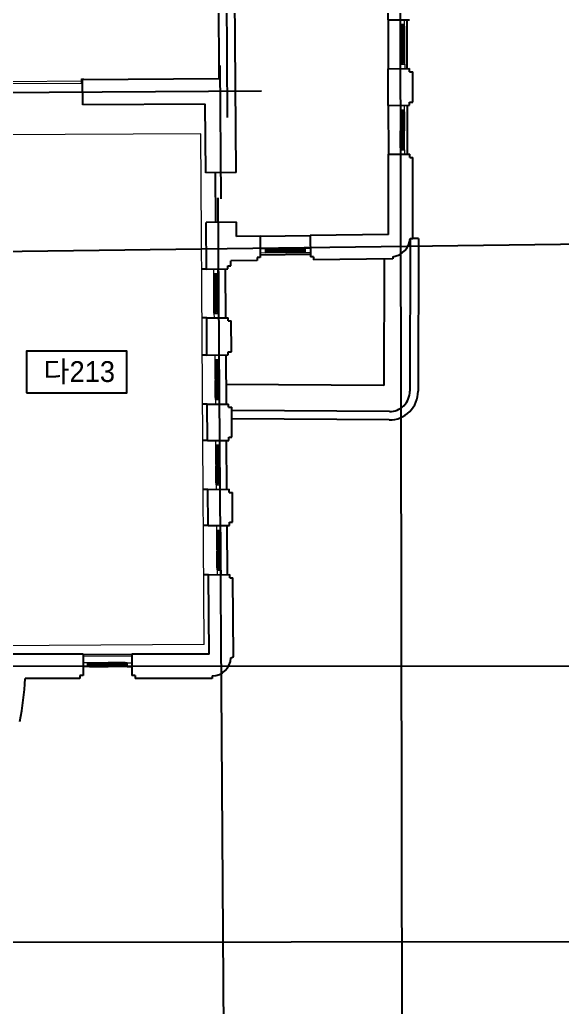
# Model space of a CAD drawing. Header units: millimetres. Extents: x 580267 to 706267, y -57600 to 28800.
# Drawn here: x 676379 to 686801, y -27585 to -8622 of the extents above; entities that cross this region are included whole.
import ezdxf
from ezdxf.enums import TextEntityAlignment as Align

# ---------------------------------------------------------------- set-up
doc = ezdxf.new("R2010")
doc.units = ezdxf.units.MM
doc.header["$LTSCALE"] = 5
for name, color, linetype, lineweight in [('ELE-1 (벽체 마감)', 3, 'Continuous', 9), ('ELE-2 (마감 창호)', 4, 'Continuous', 9), ('ELE-3  (마감)', 5, 'Continuous', 0)]:
    doc.layers.add(name, color=color, linetype=linetype, lineweight=lineweight)
for name, color, linetype in [('I-FIN', 6, 'Continuous'), ('text', 7, 'Continuous'), ('단면선', 2, 'Continuous'), ('입면', 7, 'Continuous'), ('중심선', 1, 'Continuous')]:
    doc.layers.add(name, color=color, linetype=linetype)
doc.styles.get("Standard").update_dxf_attribs({"font": 'Gulim.ttf'})

msp = doc.modelspace()

# ---------------------------------------------------------------- linework, layer by layer
at = {"layer": 'ELE-1 (벽체 마감)'}
for p, q in [((676237.2, -9806.2), (677566, -9797.9)), ((676237.4, -9846.2), (677566.2, -9837.9)), ((680129.6, -11560.9), (680135.6, -12510.2)), ((680139.6, -11560.8), (680145.6, -12510.2)), ((677595.1, -20803.9), (678533.7, -20803.6)), ((677595.1, -20833.9), (678533.7, -20833.6))]:
    msp.add_line(p, q, dxfattribs=at)
at = {"layer": 'ELE-2 (마감 창호)'}
for p, q in [((683693.7, -8712.7), (683693.5, -8622.2)), ((683695, -9470.6), (683693.7, -8712.7)), ((683693.7, -8712.7), (683696.7, -8712.7)), ((683696.7, -8707.7), (683708.7, -8707.7)), ((683696.7, -8712.7), (683696.7, -8707.7)), ((683708.7, -8727.7), (683708.7, -8707.7)), ((683713.7, -8707.7), (683753.7, -8707.6)), ((683713.7, -8727.7), (683713.7, -8707.7)), ((683742.7, -8708.6), (683752.7, -8708.6)), ((683742.8, -8747.6), (683742.7, -8708.6)), ((683752.7, -8728.6), (683752.7, -8708.6)), ((683753.7, -8727.6), (683753.7, -8707.6)), ((683758.7, -8707.6), (683773.7, -8707.6)), ((683758.7, -8727.6), (683758.7, -8707.6)), ((683759.7, -8708.6), (683769.7, -8708.6)), ((683759.7, -8728.6), (683759.7, -8708.6)), ((683769.8, -8747.6), (683769.7, -8708.6)), ((683773.7, -8707.6), (683773.5, -8622)), ((683775, -9475.4), (683773.7, -8707.6)), ((683708.7, -8727.7), (683713.7, -8727.7)), ((683742.8, -8747.6), (683751.3, -8747.6)), ((683751.3, -8747.6), (683752.2, -8737.6)), ((683751.8, -8749.6), (683751.3, -8747.6)), ((683753.3, -8750.6), (683751.8, -8749.6)), ((683752.2, -8737.6), (683760.2, -8737.6)), ((683752.7, -8728.6), (683759.7, -8728.6)), ((683753.2, -8742.6), (683759.2, -8742.6)), ((683753.8, -9076), (683753.2, -8742.6)), ((683753.7, -8727.6), (683758.7, -8727.6)), ((683759.8, -9076), (683759.2, -8742.6)), ((683759.3, -8750.6), (683760.8, -8749.6)), ((683760.2, -8737.6), (683761.3, -8747.6)), ((683760.8, -8749.6), (683761.3, -8747.6)), ((683761.3, -8747.6), (683769.8, -8747.6)), ((683698.3, -9072.1), (683725.3, -9072)), ((683698.3, -9072.1), (683698.4, -9111.1)), ((683706.9, -9111.1), (683707.9, -9101.1)), ((683707.9, -9101.1), (683715.9, -9101)), ((683715.9, -9101), (683716.9, -9111)), ((683725.4, -9111), (683725.3, -9072)), ((683725.4, -9111), (683725.3, -9072)), ((683743.3, -9071), (683751.8, -9071)), ((683743.3, -9071), (683743.4, -9110)), ((683752.3, -9069), (683751.8, -9071)), ((683752.8, -9081), (683751.8, -9071)), ((683753.8, -9068), (683752.3, -9069)), ((683752.8, -9081), (683760.8, -9081)), ((683753.8, -9076), (683759.8, -9076)), ((683759.8, -9068), (683761.3, -9069)), ((683760.8, -9081), (683761.8, -9071)), ((683761.3, -9069), (683761.8, -9071)), ((683761.8, -9071), (683770.3, -9071)), ((683770.3, -9071), (683770.4, -9110)), ((683698.4, -9111.1), (683706.9, -9111.1)), ((683707.4, -9113.1), (683706.9, -9111.1)), ((683708.9, -9114.1), (683707.4, -9113.1)), ((683708.9, -9106.1), (683714.9, -9106)), ((683709.5, -9439.5), (683708.9, -9106.1)), ((683715.5, -9439.5), (683714.9, -9106)), ((683714.9, -9114), (683716.4, -9113)), ((683716.4, -9113), (683716.9, -9111)), ((683716.9, -9111), (683725.4, -9111)), ((683743.4, -9110), (683770.4, -9110)), ((683695, -9470.6), (683698, -9470.6)), ((683695, -9470.6), (683695.2, -9561.1)), ((683698, -9470.6), (683698, -9475.6)), ((683698, -9475.6), (683710, -9475.5)), ((683698.9, -9435.6), (683707.4, -9435.5)), ((683699, -9474.6), (683698.9, -9435.6)), ((683699, -9474.6), (683709, -9474.5)), ((683707.9, -9433.5), (683707.4, -9435.5)), ((683707.4, -9435.5), (683708.5, -9445.5)), ((683709.4, -9432.5), (683707.9, -9433.5)), ((683708.5, -9445.5), (683716.5, -9445.5)), ((683709, -9454.5), (683716, -9454.5)), ((683709, -9454.5), (683709, -9474.5)), ((683709.5, -9440.5), (683715.5, -9440.5)), ((683710, -9455.5), (683715, -9455.5)), ((683710, -9455.5), (683710, -9475.5)), ((683715, -9455.5), (683715, -9475.5)), ((683715, -9475.5), (683755, -9475.5)), ((683715.4, -9432.5), (683716.9, -9433.5)), ((683716, -9454.5), (683716, -9474.5)), ((683716, -9474.5), (683726, -9474.5)), ((683716.5, -9445.5), (683717.4, -9435.5)), ((683716.9, -9433.5), (683717.4, -9435.5)), ((683717.4, -9435.5), (683725.9, -9435.5)), ((683725.9, -9435.5), (683726, -9474.5)), ((683755, -9455.5), (683760, -9455.5)), ((683755, -9455.5), (683755, -9475.5)), ((683760, -9455.5), (683760, -9475.5)), ((683760, -9475.5), (683775, -9475.4)), ((683775, -9475.4), (683775.2, -9561)), ((677565.7, -9757.9), (677610.7, -9757.6)), ((677566.8, -9842.9), (677565.7, -9757.9)), ((677586.3, -9842.7), (677566.8, -9842.9)), ((677610.9, -9772.6), (677585.9, -9772.7)), ((677585.9, -9772.7), (677586.3, -9842.7)), ((677610.7, -9757.6), (677610.9, -9772.6)), ((683691.5, -10356.2), (683691.4, -10265.6)), ((683692.9, -11114), (683691.5, -10356.2)), ((683691.5, -10356.2), (683694.5, -10356.2)), ((683694.5, -10351.2), (683706.5, -10351.2)), ((683694.5, -10356.2), (683694.5, -10351.2)), ((683706.6, -10371.2), (683706.5, -10351.2)), ((683706.6, -10371.2), (683711.6, -10371.1)), ((683711.5, -10351.1), (683751.5, -10351.1)), ((683711.6, -10371.1), (683711.5, -10351.1)), ((683740.5, -10352.1), (683750.5, -10352.1)), ((683740.6, -10391.1), (683740.5, -10352.1)), ((683740.6, -10391.1), (683749.1, -10391.1)), ((683749.1, -10391.1), (683750.1, -10381.1)), ((683749.6, -10393.1), (683749.1, -10391.1)), ((683751.1, -10394.1), (683749.6, -10393.1)), ((683750.1, -10381.1), (683758.1, -10381.1)), ((683750.6, -10372.1), (683750.5, -10352.1)), ((683750.6, -10372.1), (683757.6, -10372.1)), ((683751.1, -10386.1), (683757.1, -10386.1)), ((683751.7, -10719.4), (683751.1, -10386.1)), ((683751.6, -10371.1), (683751.5, -10351.1)), ((683751.6, -10371.1), (683756.6, -10371.1)), ((683756.5, -10351.1), (683771.5, -10351)), ((683756.6, -10371.1), (683756.5, -10351.1)), ((683757.7, -10719.4), (683757.1, -10386.1)), ((683757.1, -10394.1), (683758.6, -10393.1)), ((683757.5, -10352.1), (683767.5, -10352)), ((683757.6, -10372.1), (683757.5, -10352.1)), ((683758.1, -10381.1), (683759.1, -10391.1)), ((683758.6, -10393.1), (683759.1, -10391.1)), ((683759.1, -10391.1), (683767.6, -10391)), ((683767.6, -10391), (683767.5, -10352)), ((683771.5, -10351), (683771.4, -10265.5)), ((683772.9, -11118.9), (683771.5, -10351)), ((683696.2, -10715.5), (683723.2, -10715.5)), ((683696.2, -10715.5), (683696.2, -10754.5)), ((683696.2, -10754.5), (683704.7, -10754.5)), ((683704.7, -10754.5), (683705.7, -10744.5)), ((683705.2, -10756.5), (683704.7, -10754.5)), ((683706.7, -10757.5), (683705.2, -10756.5)), ((683705.7, -10744.5), (683713.7, -10744.5)), ((683706.7, -10749.5), (683712.7, -10749.5)), ((683707.3, -11083), (683706.7, -10749.5)), ((683713.3, -11083), (683712.7, -10749.5)), ((683712.7, -10757.5), (683714.2, -10756.5)), ((683713.7, -10744.5), (683714.7, -10754.5)), ((683714.2, -10756.5), (683714.7, -10754.5)), ((683714.7, -10754.5), (683723.2, -10754.5)), ((683723.2, -10754.5), (683723.2, -10715.5)), ((683723.2, -10754.5), (683723.2, -10715.5)), ((683741.2, -10714.5), (683749.7, -10714.4)), ((683741.2, -10714.5), (683741.2, -10753.5)), ((683741.2, -10753.5), (683768.2, -10753.4)), ((683750.2, -10712.4), (683749.7, -10714.4)), ((683750.7, -10724.4), (683749.7, -10714.4)), ((683751.7, -10711.4), (683750.2, -10712.4)), ((683750.7, -10724.4), (683758.7, -10724.4)), ((683751.7, -10719.4), (683757.7, -10719.4)), ((683757.7, -10711.4), (683759.2, -10712.4)), ((683758.7, -10724.4), (683759.7, -10714.4)), ((683759.2, -10712.4), (683759.7, -10714.4)), ((683759.7, -10714.4), (683768.2, -10714.4)), ((683768.2, -10714.4), (683768.2, -10753.4)), ((683692.9, -11114), (683695.9, -11114)), ((683692.9, -11114), (683693, -11204.6)), ((683695.9, -11114), (683695.9, -11119)), ((683695.9, -11119), (683707.9, -11119)), ((683696.8, -11079), (683705.3, -11079)), ((683696.9, -11118), (683696.8, -11079)), ((683696.9, -11118), (683706.9, -11118)), ((683705.8, -11077), (683705.3, -11079)), ((683705.3, -11079), (683706.3, -11089)), ((683707.3, -11076), (683705.8, -11077)), ((683706.3, -11089), (683714.3, -11089)), ((683706.8, -11098), (683713.8, -11098)), ((683706.8, -11098), (683706.9, -11118)), ((683707.3, -11084), (683713.3, -11084)), ((683707.8, -11099), (683712.8, -11099)), ((683707.8, -11099), (683707.9, -11119)), ((683712.8, -11099), (683712.9, -11119)), ((683712.9, -11119), (683752.9, -11118.9)), ((683713.3, -11076), (683714.8, -11077)), ((683713.8, -11098), (683713.9, -11118)), ((683713.9, -11118), (683723.9, -11118)), ((683714.3, -11089), (683715.3, -11079)), ((683714.8, -11077), (683715.3, -11079)), ((683715.3, -11079), (683723.8, -11079)), ((683723.8, -11079), (683723.9, -11118)), ((683752.8, -11098.9), (683757.8, -11098.9)), ((683752.8, -11098.9), (683752.9, -11118.9)), ((683757.8, -11098.9), (683757.9, -11118.9)), ((683757.9, -11118.9), (683772.9, -11118.9)), ((683772.9, -11118.9), (683773, -11204.4)), ((681101, -13020.4), (680999, -13021.7)), ((681096, -13023.4), (681096.2, -13035.4)), ((681101, -13023.4), (681096, -13023.4)), ((681116.2, -13035.2), (681096.2, -13035.4)), ((681116.3, -13040.2), (681096.3, -13040.4)), ((681096.3, -13040.4), (681096.8, -13080.4)), ((681116.8, -13080.2), (681096.8, -13080.4)), ((681097.1, -13024.4), (681136.1, -13023.9)), ((681097.1, -13024.4), (681097.2, -13034.4)), ((681117.2, -13034.2), (681097.2, -13034.4)), ((681117.3, -13041.1), (681097.3, -13041.4)), ((681097.3, -13041.4), (681097.4, -13051.4)), ((681136.4, -13050.9), (681097.4, -13051.4)), ((681101, -13020.4), (681858.8, -13010.4)), ((681101, -13020.4), (681101, -13023.4)), ((681116.2, -13035.2), (681116.3, -13040.2)), ((681116.8, -13080.2), (681116.9, -13085.2)), ((681117.2, -13034.2), (681117.3, -13041.1)), ((681136.2, -13032.4), (681126.2, -13033.5)), ((681126.2, -13033.5), (681126.3, -13041.5)), ((681126.3, -13041.5), (681136.3, -13042.4)), ((681131.2, -13034.5), (681131.3, -13040.5)), ((681132.2, -13034.5), (681465.6, -13030.1)), ((681132.3, -13040.5), (681465.7, -13036.1)), ((681136.1, -13023.9), (681136.2, -13032.4)), ((681138.2, -13032.9), (681136.2, -13032.4)), ((681138.3, -13041.9), (681136.3, -13042.4)), ((681136.3, -13042.4), (681136.4, -13050.9)), ((681139.2, -13034.4), (681138.2, -13032.9)), ((681139.3, -13040.4), (681138.3, -13041.9)), ((681457.6, -13030.2), (681458.6, -13028.7)), ((681457.7, -13036.2), (681458.7, -13037.7)), ((681458.6, -13028.7), (681460.6, -13028.1)), ((681458.7, -13037.7), (681460.7, -13038.1)), ((681499.5, -13019.1), (681460.5, -13019.6)), ((681460.5, -13019.6), (681460.6, -13028.1)), ((681460.6, -13028.1), (681470.6, -13029)), ((681470.7, -13037), (681460.7, -13038.1)), ((681460.7, -13038.1), (681460.9, -13046.6)), ((681460.9, -13046.6), (681499.9, -13046.1)), ((681460.9, -13046.6), (681499.9, -13046.1)), ((681501.1, -13064.1), (681462.1, -13064.6)), ((681462.1, -13064.6), (681462.5, -13091.6)), ((681465.6, -13030.1), (681465.7, -13036.1)), ((681470.6, -13029), (681470.7, -13037)), ((681491.2, -13073.7), (681501.2, -13072.6)), ((681491.2, -13073.7), (681491.3, -13081.7)), ((681491.3, -13081.7), (681501.3, -13082.6)), ((681496.2, -13074.7), (681829.6, -13070.3)), ((681496.2, -13074.7), (681496.3, -13080.7)), ((681496.3, -13080.7), (681829.6, -13076.3)), ((681499.5, -13019.1), (681499.9, -13046.1)), ((681501.1, -13064.1), (681501.2, -13072.6)), ((681503.2, -13073.1), (681501.2, -13072.6)), ((681503.3, -13082.1), (681501.3, -13082.6)), ((681501.3, -13082.6), (681501.4, -13091.1)), ((681504.2, -13074.6), (681503.2, -13073.1)), ((681504.3, -13080.6), (681503.3, -13082.1)), ((681821.6, -13070.4), (681822.6, -13068.9)), ((681821.6, -13076.4), (681822.7, -13077.9)), ((681822.6, -13068.9), (681824.5, -13068.4)), ((681822.7, -13077.9), (681824.7, -13078.4)), ((681824.4, -13059.9), (681863.4, -13059.3)), ((681824.4, -13059.9), (681824.5, -13068.4)), ((681824.5, -13068.4), (681834.6, -13069.2)), ((681834.7, -13077.2), (681824.7, -13078.4)), ((681824.7, -13078.4), (681824.8, -13086.9)), ((681829.6, -13070.3), (681829.6, -13076.3)), ((681834.6, -13069.2), (681834.7, -13077.2)), ((681843.6, -13069.6), (681863.6, -13069.3)), ((681843.6, -13069.6), (681843.7, -13076.6)), ((681843.7, -13076.6), (681863.7, -13076.3)), ((681844, -13025.6), (681864, -13025.3)), ((681844, -13025.6), (681844, -13030.6)), ((681844, -13030.6), (681864, -13030.3)), ((681844.6, -13070.6), (681864.6, -13070.3)), ((681844.6, -13070.6), (681844.6, -13075.6)), ((681844.6, -13075.6), (681864.6, -13075.3)), ((681858.8, -13010.4), (681960.8, -13009.1)), ((681858.8, -13010.4), (681858.8, -13013.4)), ((681858.8, -13013.4), (681863.8, -13013.3)), ((681863.4, -13059.3), (681863.6, -13069.3)), ((681863.7, -13076.3), (681863.8, -13086.3)), ((681863.8, -13013.3), (681864, -13025.3)), ((681864, -13030.3), (681864.6, -13070.3)), ((681864.6, -13075.3), (681864.8, -13090.3)), ((681097.1, -13100.4), (681000, -13101.7)), ((681116.9, -13085.2), (681096.9, -13085.4)), ((681096.9, -13085.4), (681097.1, -13100.4)), ((681097.1, -13100.4), (681864.8, -13090.3)), ((681501.4, -13091.1), (681462.5, -13091.6)), ((681824.8, -13086.9), (681863.8, -13086.3)), ((681864.8, -13090.3), (681961.9, -13089.1)), ((680105.3, -13498.8), (680104.7, -13409.2)), ((680185.2, -13493.2), (680184.7, -13408.6)), ((680110.5, -14256.6), (680105.3, -13498.8)), ((680105.3, -13498.8), (680108.3, -13498.8)), ((680108.2, -13493.8), (680120.2, -13493.7)), ((680108.3, -13498.8), (680108.2, -13493.8)), ((680120.4, -13513.7), (680120.2, -13493.7)), ((680120.4, -13513.7), (680125.4, -13513.6)), ((680125.2, -13493.6), (680165.2, -13493.4)), ((680125.4, -13513.6), (680125.2, -13493.6)), ((680154.2, -13494.4), (680164.2, -13494.4)), ((680154.5, -13533.4), (680154.2, -13494.4)), ((680154.5, -13533.4), (680163, -13533.4)), ((680163, -13533.4), (680163.9, -13523.4)), ((680163.5, -13535.4), (680163, -13533.4)), ((680165, -13536.4), (680163.5, -13535.4)), ((680163.9, -13523.4), (680171.9, -13523.3)), ((680164.4, -13514.4), (680164.2, -13494.4)), ((680164.4, -13514.4), (680171.4, -13514.3)), ((680165, -13528.4), (680171, -13528.3)), ((680167.3, -13861.7), (680165, -13528.4)), ((680165.4, -13513.4), (680165.2, -13493.4)), ((680165.4, -13513.4), (680170.4, -13513.3)), ((680170.2, -13493.3), (680185.2, -13493.2)), ((680170.4, -13513.3), (680170.2, -13493.3)), ((680173.3, -13861.7), (680171, -13528.3)), ((680171, -13536.3), (680172.5, -13535.3)), ((680171.2, -13494.3), (680181.2, -13494.3)), ((680171.4, -13514.3), (680171.2, -13494.3)), ((680171.9, -13523.3), (680173, -13533.3)), ((680172.5, -13535.3), (680173, -13533.3)), ((680173, -13533.3), (680181.5, -13533.3)), ((680181.5, -13533.3), (680181.2, -13494.3)), ((680190.5, -14261.1), (680185.2, -13493.2)), ((680111.7, -13858.1), (680138.7, -13857.9)), ((680111.7, -13858.1), (680112, -13897.1)), ((680112, -13897.1), (680120.5, -13897.1)), ((680120.5, -13897.1), (680121.4, -13887)), ((680121, -13899), (680120.5, -13897.1)), ((680122.5, -13900), (680121, -13899)), ((680121.4, -13887), (680129.4, -13887)), ((680122.5, -13892), (680128.5, -13892)), ((680124.7, -14225.5), (680122.5, -13892)), ((680130.7, -14225.5), (680128.5, -13892)), ((680128.5, -13900), (680130, -13899)), ((680129.4, -13887), (680130.5, -13897)), ((680130, -13899), (680130.5, -13897)), ((680130.5, -13897), (680139, -13896.9)), ((680139, -13896.9), (680138.7, -13857.9)), ((680139, -13896.9), (680138.7, -13857.9)), ((680156.7, -13856.8), (680165.2, -13856.7)), ((680156.7, -13856.8), (680157, -13895.8)), ((680157, -13895.8), (680184, -13895.6)), ((680165.7, -13854.7), (680165.2, -13856.7)), ((680166.3, -13866.7), (680165.2, -13856.7)), ((680167.2, -13853.7), (680165.7, -13854.7)), ((680166.3, -13866.7), (680174.3, -13866.7)), ((680167.3, -13861.7), (680173.3, -13861.7)), ((680173.2, -13853.7), (680174.7, -13854.7)), ((680174.3, -13866.7), (680175.2, -13856.7)), ((680174.7, -13854.7), (680175.2, -13856.7)), ((680175.2, -13856.7), (680183.7, -13856.6)), ((680183.7, -13856.6), (680184, -13895.6)), ((680114.2, -14221.6), (680122.7, -14221.5)), ((680114.5, -14260.6), (680114.2, -14221.6)), ((680123.2, -14219.5), (680122.7, -14221.5)), ((680122.7, -14221.5), (680123.8, -14231.5)), ((680124.7, -14218.5), (680123.2, -14219.5)), ((680130.7, -14218.5), (680132.2, -14219.5)), ((680131.8, -14231.5), (680132.7, -14221.5)), ((680132.2, -14219.5), (680132.7, -14221.5)), ((680132.7, -14221.5), (680141.2, -14221.4)), ((680141.2, -14221.4), (680141.5, -14260.4)), ((680110.5, -14256.6), (680113.5, -14256.6)), ((680110.5, -14256.6), (680111.1, -14346.5)), ((680113.5, -14256.6), (680113.5, -14261.6)), ((680113.5, -14261.6), (680125.5, -14261.5)), ((680114.5, -14260.6), (680124.5, -14260.5)), ((680123.8, -14231.5), (680131.8, -14231.5)), ((680124.3, -14240.5), (680131.3, -14240.5)), ((680124.3, -14240.5), (680124.5, -14260.5)), ((680124.7, -14226.5), (680130.7, -14226.5)), ((680125.4, -14241.5), (680130.4, -14241.5)), ((680125.4, -14241.5), (680125.5, -14261.5)), ((680130.4, -14241.5), (680130.5, -14261.5)), ((680130.5, -14261.5), (680170.5, -14261.2)), ((680131.3, -14240.5), (680131.5, -14260.5)), ((680131.5, -14260.5), (680141.5, -14260.4)), ((680170.4, -14241.2), (680175.4, -14241.2)), ((680170.4, -14241.2), (680170.5, -14261.2)), ((680175.4, -14241.2), (680175.5, -14261.2)), ((680175.5, -14261.2), (680190.5, -14261.1)), ((680190.5, -14261.1), (680191.1, -14345.9)), ((680133.6, -15153), (680133, -15061)), ((680138.8, -15910.9), (680133.6, -15153)), ((680133.6, -15153), (680136.6, -15153)), ((680136.6, -15148), (680148.6, -15147.9)), ((680136.6, -15153), (680136.6, -15148)), ((680148.7, -15167.9), (680148.6, -15147.9)), ((680148.7, -15167.9), (680153.7, -15167.9)), ((680153.6, -15147.9), (680193.6, -15147.6)), ((680153.7, -15167.9), (680153.6, -15147.9)), ((680182.6, -15148.7), (680192.6, -15148.6)), ((680182.8, -15187.7), (680182.6, -15148.7)), ((680192.7, -15168.6), (680192.6, -15148.6)), ((680192.7, -15168.6), (680199.7, -15168.6)), ((680193.7, -15167.6), (680193.6, -15147.6)), ((680193.7, -15167.6), (680198.7, -15167.6)), ((680198.6, -15147.6), (680213.6, -15147.5)), ((680198.7, -15167.6), (680198.6, -15147.6)), ((680199.6, -15148.6), (680209.6, -15148.5)), ((680199.7, -15168.6), (680199.6, -15148.6)), ((680209.8, -15187.5), (680209.6, -15148.5)), ((680213.6, -15147.5), (680213, -15060.5)), ((680218.8, -15915.3), (680213.6, -15147.5)), ((680182.8, -15187.7), (680191.3, -15187.6)), ((680191.3, -15187.6), (680192.3, -15177.6)), ((680191.8, -15189.6), (680191.3, -15187.6)), ((680193.3, -15190.6), (680191.8, -15189.6)), ((680192.3, -15177.6), (680200.3, -15177.6)), ((680193.3, -15182.6), (680199.3, -15182.6)), ((680195.6, -15516), (680193.3, -15182.6)), ((680201.6, -15516), (680199.3, -15182.6)), ((680199.3, -15190.6), (680200.8, -15189.6)), ((680200.3, -15177.6), (680201.3, -15187.6)), ((680200.8, -15189.6), (680201.3, -15187.6)), ((680201.3, -15187.6), (680209.8, -15187.5)), ((680140, -15512.4), (680167, -15512.2)), ((680140, -15512.4), (680140.3, -15551.4)), ((680148.8, -15551.3), (680149.7, -15541.3)), ((680149.7, -15541.3), (680157.7, -15541.3)), ((680150.8, -15546.3), (680156.8, -15546.3)), ((680153.1, -15879.8), (680150.8, -15546.3)), ((680159.1, -15879.7), (680156.8, -15546.3)), ((680157.7, -15541.3), (680158.8, -15551.2)), ((680167.3, -15551.2), (680167, -15512.2)), ((680167.3, -15551.2), (680167, -15512.2)), ((680185, -15511.1), (680193.5, -15511)), ((680185, -15511.1), (680185.3, -15550.1)), ((680194, -15509), (680193.5, -15511)), ((680194.6, -15521), (680193.5, -15511)), ((680195.5, -15508), (680194, -15509)), ((680194.6, -15521), (680202.6, -15520.9)), ((680195.6, -15516), (680201.6, -15516)), ((680201.5, -15508), (680203, -15508.9)), ((680202.6, -15520.9), (680203.5, -15510.9)), ((680203, -15508.9), (680203.5, -15510.9)), ((680203.5, -15510.9), (680212, -15510.9)), ((680212, -15510.9), (680212.3, -15549.9)), ((680140.3, -15551.4), (680148.8, -15551.3)), ((680149.3, -15553.3), (680148.8, -15551.3)), ((680150.8, -15554.3), (680149.3, -15553.3)), ((680156.8, -15554.3), (680158.3, -15553.2)), ((680158.3, -15553.2), (680158.8, -15551.2)), ((680158.8, -15551.2), (680167.3, -15551.2)), ((680185.3, -15550.1), (680212.3, -15549.9)), ((680138.8, -15910.9), (680141.8, -15910.9)), ((680138.8, -15910.9), (680139.4, -16002.9)), ((680141.8, -15910.9), (680141.8, -15915.9)), ((680141.8, -15915.9), (680153.8, -15915.8)), ((680142.5, -15875.8), (680151, -15875.8)), ((680142.8, -15914.8), (680142.5, -15875.8)), ((680142.8, -15914.8), (680152.8, -15914.8)), ((680151.5, -15873.8), (680151, -15875.8)), ((680151, -15875.8), (680152.1, -15885.8)), ((680153, -15872.8), (680151.5, -15873.8)), ((680152.1, -15885.8), (680160.1, -15885.7)), ((680152.7, -15894.8), (680159.7, -15894.7)), ((680152.7, -15894.8), (680152.8, -15914.8)), ((680153.1, -15880.8), (680159.1, -15880.7)), ((680153.7, -15895.8), (680158.7, -15895.7)), ((680153.7, -15895.8), (680153.8, -15915.8)), ((680158.7, -15895.7), (680158.8, -15915.7)), ((680158.8, -15915.7), (680198.8, -15915.5)), ((680159, -15872.7), (680160.5, -15873.7)), ((680159.7, -15894.7), (680159.8, -15914.7)), ((680159.8, -15914.7), (680169.8, -15914.7)), ((680160.1, -15885.7), (680161, -15875.7)), ((680160.5, -15873.7), (680161, -15875.7)), ((680161, -15875.7), (680169.5, -15875.7)), ((680169.5, -15875.7), (680169.8, -15914.7)), ((680198.7, -15895.5), (680203.7, -15895.4)), ((680198.7, -15895.5), (680198.8, -15915.5)), ((680203.7, -15895.4), (680203.8, -15915.4)), ((680203.8, -15915.4), (680218.8, -15915.3)), ((680218.8, -15915.3), (680219.4, -16002.3)), ((680144.8, -16791.3), (680144.2, -16701.4)), ((680150, -17549.1), (680144.8, -16791.3)), ((680144.8, -16791.3), (680147.8, -16791.3)), ((680147.8, -16786.3), (680159.8, -16786.2)), ((680147.8, -16791.3), (680147.8, -16786.3)), ((680159.9, -16806.2), (680159.8, -16786.2)), ((680159.9, -16806.2), (680164.9, -16806.1)), ((680164.8, -16786.1), (680204.8, -16785.9)), ((680164.9, -16806.1), (680164.8, -16786.1)), ((680193.8, -16786.9), (680203.8, -16786.9)), ((680194, -16825.9), (680193.8, -16786.9)), ((680194, -16825.9), (680202.5, -16825.9)), ((680202.5, -16825.9), (680203.5, -16815.9)), ((680203, -16827.9), (680202.5, -16825.9)), ((680204.6, -16828.9), (680203, -16827.9)), ((680203.5, -16815.9), (680211.5, -16815.8)), ((680203.9, -16806.9), (680203.8, -16786.9)), ((680203.9, -16806.9), (680210.9, -16806.8)), ((680204.5, -16820.9), (680210.5, -16820.8)), ((680206.8, -17154.2), (680204.5, -16820.9)), ((680204.9, -16805.9), (680204.8, -16785.9)), ((680204.9, -16805.9), (680209.9, -16805.8)), ((680209.8, -16785.8), (680224.8, -16785.7)), ((680209.9, -16805.8), (680209.8, -16785.8)), ((680212.8, -17154.2), (680210.5, -16820.8)), ((680210.6, -16828.8), (680212, -16827.8)), ((680210.8, -16786.8), (680220.8, -16786.8)), ((680210.9, -16806.8), (680210.8, -16786.8)), ((680211.5, -16815.8), (680212.5, -16825.8)), ((680212, -16827.8), (680212.5, -16825.8)), ((680212.5, -16825.8), (680221, -16825.8)), ((680221, -16825.8), (680220.8, -16786.8)), ((680224.8, -16785.7), (680224.2, -16700.9)), ((680230, -17553.6), (680224.8, -16785.7)), ((680151.3, -17150.6), (680178.3, -17150.4)), ((680151.3, -17150.6), (680151.5, -17189.6)), ((680151.5, -17189.6), (680160, -17189.6)), ((680160, -17189.6), (680161, -17179.5)), ((680160.5, -17191.6), (680160, -17189.6)), ((680162, -17192.5), (680160.5, -17191.6)), ((680161, -17179.5), (680169, -17179.5)), ((680162, -17184.5), (680168, -17184.5)), ((680164.3, -17518), (680162, -17184.5)), ((680170.3, -17518), (680168, -17184.5)), ((680168, -17192.5), (680169.5, -17191.5)), ((680169, -17179.5), (680170, -17189.5)), ((680169.5, -17191.5), (680170, -17189.5)), ((680170, -17189.5), (680178.5, -17189.4)), ((680178.5, -17189.4), (680178.3, -17150.4)), ((680178.5, -17189.4), (680178.3, -17150.4)), ((680196.2, -17149.3), (680204.7, -17149.2)), ((680196.2, -17149.3), (680196.5, -17188.3)), ((680196.5, -17188.3), (680223.5, -17188.1)), ((680205.2, -17147.2), (680204.7, -17149.2)), ((680205.8, -17159.2), (680204.7, -17149.2)), ((680206.7, -17146.2), (680205.2, -17147.2)), ((680205.8, -17159.2), (680213.8, -17159.2)), ((680206.8, -17154.2), (680212.8, -17154.2)), ((680212.7, -17146.2), (680214.2, -17147.2)), ((680213.8, -17159.2), (680214.7, -17149.2)), ((680214.2, -17147.2), (680214.7, -17149.2)), ((680214.7, -17149.2), (680223.2, -17149.1)), ((680223.2, -17149.1), (680223.5, -17188.1)), ((680150, -17549.1), (680153, -17549.1)), ((680150, -17549.1), (680150.6, -17639)), ((680153, -17549.1), (680153, -17554.1)), ((680153, -17554.1), (680165, -17554)), ((680153.7, -17514.1), (680162.2, -17514)), ((680154, -17553.1), (680153.7, -17514.1)), ((680154, -17553.1), (680164, -17553)), ((680162.7, -17512), (680162.2, -17514)), ((680162.2, -17514), (680163.3, -17524)), ((680164.2, -17511), (680162.7, -17512)), ((680163.3, -17524), (680171.3, -17524)), ((680163.9, -17533), (680170.9, -17533)), ((680163.9, -17533), (680164, -17553)), ((680164.3, -17519), (680170.3, -17519)), ((680164.9, -17534), (680169.9, -17534)), ((680164.9, -17534), (680165, -17554)), ((680169.9, -17534), (680170, -17554)), ((680170, -17554), (680210, -17553.7)), ((680170.2, -17511), (680171.7, -17512)), ((680170.9, -17533), (680171, -17553)), ((680171, -17553), (680181, -17552.9)), ((680171.3, -17524), (680172.2, -17514)), ((680171.7, -17512), (680172.2, -17514)), ((680172.2, -17514), (680180.7, -17513.9)), ((680180.7, -17513.9), (680181, -17552.9)), ((680209.9, -17533.7), (680214.9, -17533.7)), ((680209.9, -17533.7), (680210, -17553.7)), ((680214.9, -17533.7), (680215, -17553.7)), ((680215, -17553.7), (680230, -17553.6)), ((680230, -17553.6), (680230.6, -17638.4)), ((680165, -18426.1), (680164.3, -18332.6)), ((680244.9, -18420.6), (680244.3, -18332.1)), ((680170.2, -19184), (680165, -18426.1)), ((680165, -18426.1), (680168, -18426.1)), ((680167.9, -18421.1), (680179.9, -18421)), ((680168, -18426.1), (680167.9, -18421.1)), ((680180.1, -18441), (680179.9, -18421)), ((680180.1, -18441), (680185.1, -18441)), ((680184.9, -18421), (680224.9, -18420.7)), ((680185.1, -18441), (680184.9, -18421)), ((680214, -18421.8), (680224, -18421.7)), ((680214.2, -18460.8), (680214, -18421.8)), ((680214.2, -18460.8), (680222.7, -18460.7)), ((680222.7, -18460.7), (680223.7, -18450.7)), ((680223.2, -18462.7), (680222.7, -18460.7)), ((680224.7, -18463.7), (680223.2, -18462.7)), ((680223.7, -18450.7), (680231.6, -18450.7)), ((680224.1, -18441.7), (680224, -18421.7)), ((680224.1, -18441.7), (680231.1, -18441.7)), ((680224.7, -18455.7), (680230.7, -18455.7)), ((680227, -18789.1), (680224.7, -18455.7)), ((680225.1, -18440.7), (680224.9, -18420.7)), ((680225.1, -18440.7), (680230.1, -18440.7)), ((680229.9, -18420.7), (680244.9, -18420.6)), ((680230.1, -18440.7), (680229.9, -18420.7)), ((680233, -18789.1), (680230.7, -18455.7)), ((680230.7, -18463.7), (680232.2, -18462.7)), ((680231, -18421.7), (680241, -18421.6)), ((680231.1, -18441.7), (680231, -18421.7)), ((680231.6, -18450.7), (680232.7, -18460.7)), ((680232.2, -18462.7), (680232.7, -18460.7)), ((680232.7, -18460.7), (680241.2, -18460.6)), ((680241.2, -18460.6), (680241, -18421.6)), ((680250.2, -19188.4), (680244.9, -18420.6)), ((680171.4, -18785.5), (680198.4, -18785.3)), ((680171.4, -18785.5), (680171.7, -18824.5)), ((680171.7, -18824.5), (680180.2, -18824.4)), ((680180.2, -18824.4), (680181.1, -18814.4)), ((680180.7, -18826.4), (680180.2, -18824.4)), ((680182.2, -18827.4), (680180.7, -18826.4)), ((680181.1, -18814.4), (680189.1, -18814.4)), ((680182.2, -18819.4), (680188.2, -18819.4)), ((680184.5, -19152.9), (680182.2, -18819.4)), ((680190.5, -19152.8), (680188.2, -18819.4)), ((680188.2, -18827.4), (680189.7, -18826.3)), ((680189.1, -18814.4), (680190.2, -18824.3)), ((680189.7, -18826.3), (680190.2, -18824.3)), ((680190.2, -18824.3), (680198.7, -18824.3)), ((680198.7, -18824.3), (680198.4, -18785.3)), ((680198.7, -18824.3), (680198.4, -18785.3)), ((680216.4, -18784.2), (680224.9, -18784.1)), ((680216.4, -18784.2), (680216.7, -18823.2)), ((680216.7, -18823.2), (680243.7, -18823)), ((680225.4, -18782.1), (680224.9, -18784.1)), ((680226, -18794.1), (680224.9, -18784.1)), ((680226.9, -18781.1), (680225.4, -18782.1)), ((680226, -18794.1), (680234, -18794)), ((680227, -18789.1), (680233, -18789.1)), ((680232.9, -18781.1), (680234.4, -18782)), ((680234, -18794), (680234.9, -18784)), ((680234.4, -18782), (680234.9, -18784)), ((680234.9, -18784), (680243.4, -18784)), ((680243.4, -18784), (680243.7, -18823)), ((680173.9, -19148.9), (680182.4, -19148.9)), ((680174.2, -19187.9), (680173.9, -19148.9)), ((680182.9, -19146.9), (680182.4, -19148.9)), ((680182.4, -19148.9), (680183.5, -19158.9)), ((680184.4, -19145.9), (680182.9, -19146.9)), ((680190.4, -19145.8), (680191.9, -19146.8)), ((680191.5, -19158.8), (680192.4, -19148.8)), ((680191.9, -19146.8), (680192.4, -19148.8)), ((680192.4, -19148.8), (680200.9, -19148.8)), ((680200.9, -19148.8), (680201.2, -19187.8)), ((680170.2, -19184), (680173.2, -19184)), ((680170.2, -19184), (680170.8, -19278.7)), ((680173.2, -19184), (680173.2, -19189)), ((680173.2, -19189), (680185.2, -19188.9)), ((680174.2, -19187.9), (680184.2, -19187.9)), ((680183.5, -19158.9), (680191.5, -19158.8)), ((680184.1, -19167.9), (680191.1, -19167.8)), ((680184.1, -19167.9), (680184.2, -19187.9)), ((680184.5, -19153.9), (680190.5, -19153.8)), ((680185.1, -19168.9), (680190.1, -19168.8)), ((680185.1, -19168.9), (680185.2, -19188.9)), ((680190.1, -19168.8), (680190.2, -19188.8)), ((680190.2, -19188.8), (680230.2, -19188.6)), ((680191.1, -19167.8), (680191.2, -19187.8)), ((680191.2, -19187.8), (680201.2, -19187.8)), ((680230.1, -19168.6), (680235.1, -19168.5)), ((680230.1, -19168.6), (680230.2, -19188.6)), ((680235.1, -19168.5), (680235.2, -19188.5)), ((680235.2, -19188.5), (680250.2, -19188.4)), ((680250.2, -19188.4), (680250.8, -19278.2)), ((677681.1, -20969.9), (677595.2, -20969.9)), ((677676.1, -20972.9), (677676.1, -20984.9)), ((677681.1, -20972.9), (677676.1, -20972.9)), ((677696.1, -20984.9), (677676.1, -20984.9)), ((677676.1, -20989.9), (677676.1, -21029.9)), ((677696.1, -20989.9), (677676.1, -20989.9)), ((677696.1, -21029.9), (677676.1, -21029.9)), ((677676.2, -21034.9), (677676.2, -21049.9)), ((677696.2, -21034.9), (677676.2, -21034.9)), ((677677.1, -21018.9), (677677.1, -21028.9)), ((677716.1, -21018.9), (677677.1, -21018.9)), ((677697.1, -21028.9), (677677.1, -21028.9)), ((677677.2, -21035.9), (677677.2, -21045.9)), ((677697.2, -21035.9), (677677.2, -21035.9)), ((677716.2, -21045.9), (677677.2, -21045.9)), ((678439, -20969.6), (677681.1, -20969.9)), ((677681.1, -20969.9), (677681.1, -20972.9)), ((677696.1, -20984.9), (677696.1, -20989.9)), ((677696.1, -21029.9), (677696.2, -21034.9)), ((677697.1, -21028.9), (677697.2, -21035.9)), ((677716.1, -21027.4), (677706.1, -21028.4)), ((677706.1, -21028.4), (677706.2, -21036.4)), ((677706.2, -21036.4), (677716.2, -21037.4)), ((678044.5, -21029.2), (677711.1, -21029.4)), ((677711.1, -21029.4), (677711.2, -21035.4)), ((678044.5, -21035.2), (677711.2, -21035.4)), ((677716.1, -21018.9), (677716.1, -21027.4)), ((677718.1, -21027.9), (677716.1, -21027.4)), ((677718.2, -21036.9), (677716.2, -21037.4)), ((677716.2, -21037.4), (677716.2, -21045.9)), ((677719.1, -21029.4), (677718.1, -21027.9)), ((677719.2, -21035.4), (677718.2, -21036.9)), ((678036.5, -21029.2), (678037.5, -21027.7)), ((678036.5, -21035.2), (678037.5, -21036.7)), ((678037.5, -21027.7), (678039.5, -21027.2)), ((678037.5, -21036.7), (678039.5, -21037.2)), ((678039.5, -21018.7), (678039.5, -21027.2)), ((678039.5, -21018.7), (678078.5, -21018.7)), ((678049.5, -21028.2), (678039.5, -21027.2)), ((678049.5, -21036.2), (678039.5, -21037.2)), ((678039.5, -21037.2), (678039.5, -21045.7)), ((678039.5, -21045.7), (678078.5, -21045.7)), ((678040.5, -20973.7), (678040.5, -21000.7)), ((678040.5, -20973.7), (678079.5, -20973.7)), ((678079.5, -21000.7), (678040.5, -21000.7)), ((678079.5, -21000.7), (678040.5, -21000.7)), ((678044.5, -21029.2), (678044.5, -21035.2)), ((678049.5, -21028.2), (678049.5, -21036.2)), ((678079.5, -20982.2), (678069.5, -20983.2)), ((678069.5, -20983.2), (678069.5, -20991.2)), ((678069.5, -20991.2), (678079.5, -20992.2)), ((678408, -20984.1), (678074.5, -20984.2)), ((678074.5, -20984.2), (678074.5, -20990.2)), ((678408, -20990.1), (678074.5, -20990.2)), ((678078.5, -21018.7), (678078.5, -21045.7)), ((678079.5, -20973.7), (678079.5, -20982.2)), ((678081.5, -20982.7), (678079.5, -20982.2)), ((678081.5, -20991.7), (678079.5, -20992.2)), ((678079.5, -20992.2), (678079.5, -21000.7)), ((678082.5, -20984.2), (678081.5, -20982.7)), ((678082.5, -20990.2), (678081.5, -20991.7)), ((678401, -20984.1), (678402, -20982.6)), ((678401, -20990.1), (678402, -20991.6)), ((678402, -20982.6), (678404, -20982.1)), ((678402, -20991.6), (678404, -20992.1)), ((678404, -20973.6), (678404, -20982.1)), ((678443, -20973.6), (678404, -20973.6)), ((678404, -20982.1), (678414, -20983.1)), ((678414, -20991.1), (678404, -20992.1)), ((678404, -20992.1), (678404, -21000.6)), ((678404, -21000.6), (678443, -21000.6)), ((678409, -20984.1), (678409, -20990.1)), ((678414, -20983.1), (678414, -20991.1)), ((678423, -20983.6), (678423, -20990.6)), ((678423, -20983.6), (678443, -20983.6)), ((678423, -20990.6), (678443, -20990.6)), ((678424, -20984.6), (678424, -20989.6)), ((678424, -20984.6), (678444, -20984.6)), ((678424, -20989.6), (678444, -20989.6)), ((678424, -21029.6), (678424, -21034.6)), ((678424, -21029.6), (678444, -21029.6)), ((678424, -21034.6), (678444, -21034.6)), ((678439, -20969.6), (678439, -20972.6)), ((678439, -20969.6), (678533.7, -20969.6)), ((678439, -20972.6), (678444, -20972.6)), ((678443, -20973.6), (678443, -20983.6)), ((678443, -20990.6), (678443, -21000.6)), ((678444, -20972.6), (678444, -20984.6)), ((678444, -20989.6), (678444, -21029.6)), ((678444, -21034.6), (678444, -21049.6)), ((677676.2, -21049.9), (677595.2, -21049.9)), ((678444, -21049.6), (677676.2, -21049.9)), ((678444, -21049.6), (678533.8, -21049.6))]:
    msp.add_line(p, q, dxfattribs=at)
at = {"layer": 'ELE-3  (마감)'}
for p, q in [((679856.9, -10810.2), (674978, -10840.7)), ((679924, -20621), (679856.9, -10810.2)), ((679924, -20621), (675039.4, -20651.6))]:
    msp.add_line(p, q, dxfattribs=at)
at = {"layer": 'I-FIN'}
for p, q in [((679964.7, -13410.1), (679874.7, -13410.1)), ((679971.1, -14347.4), (679881.1, -14347.4)), ((679976, -15062.4), (679886, -15062.4)), ((679982.4, -16003.6), (679892.4, -16003.6)), ((679987.2, -16702.5), (679897.2, -16702.5)), ((679993.6, -17640.1), (679903.6, -17640.1)), ((679998.3, -18333.8), (679908.3, -18333.8)), ((680004.8, -19279.9), (679914.8, -19279.9))]:
    msp.add_line(p, q, dxfattribs=at)
at = {"layer": 'text'}
msp.add_lwpolyline([(676506.2, -15785.6), (678434.8, -15785.6), (678434.8, -14983.7), (676506.2, -14983.7)], close=True, dxfattribs=at)
at = {"layer": '단면선'}
for p, q in [((683456.5, -8622.6), (683454.1, -7219.8)), ((680213.3, -9756.3), (680203.1, -8117.3)), ((680534.6, -11558.3), (680513.1, -8115.4)), ((683456.5, -8622.6), (683866.5, -8621.9)), ((683458.2, -9561.5), (683868.2, -9560.8)), ((683459.4, -10266), (683458.2, -9561.5)), ((683868.3, -9620.8), (683868.2, -9560.8)), ((683868.3, -9620.8), (683928.3, -9620.7)), ((683929.3, -10205.2), (683928.3, -9620.7)), ((680213.3, -9756.3), (677585.9, -9772.7)), ((677588.9, -10255.7), (677585.9, -9772.7)), ((683869.3, -10205.3), (683929.3, -10205.2)), ((683869.4, -10265.3), (683869.3, -10205.3)), ((679943, -10241), (677588.9, -10255.7)), ((679952, -11562), (679943, -10241)), ((683459.4, -10266), (683869.4, -10265.3)), ((683461, -11205), (683871, -11204.3)), ((683463.7, -12744.3), (683461, -11205)), ((683871.1, -11264.3), (683871, -11204.3)), ((683871.1, -11264.3), (683931.1, -11264.2)), ((683933.8, -12821.3), (683931.1, -11264.2)), ((680534.6, -11558.3), (679952, -11562)), ((680540.6, -12507.7), (679958.5, -12515.3)), ((679964.7, -13410.1), (679958.5, -12515.3)), ((680542.3, -12782.7), (680540.6, -12507.7)), ((680995.7, -12776.7), (680542.3, -12782.7)), ((680995.7, -12776.7), (681001.1, -13186.7)), ((683463.7, -12744.3), (681957.6, -12764.1)), ((681957.6, -12764.1), (681963, -13174.1)), ((683880.2, -12821.4), (683933.8, -12821.3)), ((680941.9, -13247.5), (680433.6, -13254.2)), ((680434.2, -13346.9), (680433.6, -13254.2)), ((681001.1, -13186.7), (680941.1, -13187.5)), ((680941.1, -13187.5), (680941.9, -13247.5)), ((682023, -13173.3), (681963, -13174.1)), ((682023, -13173.3), (682023.8, -13233.3)), ((683546.3, -13213.3), (682023.8, -13233.3)), ((683545.8, -13173.1), (683546.3, -13213.3)), ((679964.7, -13410.1), (680374.7, -13407.3)), ((680374.2, -13347.3), (680434.2, -13346.9)), ((680374.7, -13407.3), (680374.2, -13347.3)), ((679971.1, -14347.4), (680381.1, -14344.6)), ((679976, -15062.4), (679971.1, -14347.4)), ((680381.5, -14404.6), (680381.1, -14344.6)), ((680381.5, -14404.6), (680441.5, -14404.2)), ((680445.5, -14999.2), (680441.5, -14404.2)), ((679976, -15062.4), (680386, -15059.6)), ((680385.5, -14999.6), (680445.5, -14999.2)), ((680386, -15059.6), (680385.5, -14999.6)), ((679982.4, -16003.6), (680392.4, -16000.8)), ((679987.2, -16702.5), (679982.4, -16003.6)), ((680392.8, -16060.8), (680392.4, -16000.8)), ((680392.8, -16060.8), (680452.8, -16060.4)), ((680456.8, -16639.3), (680452.8, -16060.4)), ((680396.8, -16639.7), (680456.8, -16639.3)), ((680397.2, -16699.7), (680396.8, -16639.7)), ((679987.2, -16702.5), (680397.2, -16699.7)), ((679993.6, -17640.1), (680403.6, -17637.3)), ((679998.3, -18333.8), (679993.6, -17640.1)), ((680404, -17697.3), (680403.6, -17637.3)), ((680404, -17697.3), (680464, -17696.8)), ((680467.9, -18270.5), (680464, -17696.8)), ((679998.3, -18333.8), (680408.3, -18331)), ((680407.9, -18271), (680467.9, -18270.5)), ((680408.3, -18331), (680407.9, -18271)), ((680004.8, -19279.9), (680414.8, -19277.1)), ((680015.2, -20803), (680004.8, -19279.9)), ((680415.2, -19337.1), (680414.8, -19277.1)), ((680415.2, -19337.1), (680475.2, -19336.6)), ((680485.6, -20856.8), (680475.2, -19336.6)), ((677595.1, -20803.9), (674946.8, -20805)), ((677595.1, -20803.9), (677595.3, -21213.9)), ((680015.2, -20803), (678533.7, -20803.6)), ((678533.7, -20803.6), (678533.8, -21213.6)), ((680435.6, -20875.6), (680485.6, -20856.8)), ((677595.3, -21213.9), (677535.3, -21213.9)), ((677535.3, -21213.9), (677535.3, -21273.9)), ((678593.8, -21213.5), (678533.8, -21213.6)), ((678593.8, -21213.5), (678593.8, -21273.5)), ((680077.4, -21218.8), (680077.5, -21273)), ((677535.3, -21273.9), (676481.4, -21274.4)), ((680077.5, -21273), (678593.8, -21273.5))]:
    msp.add_line(p, q, dxfattribs=at)
for centre, radius, start, end in [((683494.4, -12789.4), 387.1, 277.62571, 355.26933), ((680083.2, -20866.4), 352.5, 269.05761, 358.50391), ((671254.6, -21040.5), 5232.1, 348.37172, 357.43871)]:
    msp.add_arc(centre, radius, start, end, dxfattribs=at)
at = {"layer": '입면'}
for p, q in [((683456.5, -8622.6), (683458.2, -9561.5)), ((683709.3, -9072.1), (683708.7, -8707.7)), ((683714.3, -9072.1), (683713.7, -8707.7)), ((683816.5, -8622), (683818.2, -9560.9)), ((683743.3, -9071), (683742.8, -8747.6)), ((683770.3, -9071), (683769.8, -8747.6)), ((683698.9, -9435.6), (683698.4, -9111.1)), ((683725.9, -9435.5), (683725.4, -9111)), ((683755, -9455.5), (683754.4, -9110)), ((683760, -9455.5), (683759.4, -9110)), ((683459.4, -10266), (683461, -11205)), ((683707.2, -10715.5), (683706.5, -10351.2)), ((683712.2, -10715.5), (683711.5, -10351.1)), ((683741.2, -10714.5), (683740.6, -10391.1)), ((683768.2, -10714.4), (683767.6, -10391)), ((683819.4, -10265.4), (683821, -11204.4)), ((683696.8, -11079), (683696.2, -10754.5)), ((683723.8, -11079), (683723.2, -10754.5)), ((683752.8, -11098.9), (683752.2, -10753.4)), ((683757.8, -11098.9), (683757.2, -10753.4)), ((680995.7, -12776.7), (681957.6, -12764.1)), ((683877.8, -12823.7), (683872.7, -15756.4)), ((684037.8, -12824), (684032.7, -15756.7)), ((681116.8, -13080.2), (681462.2, -13075.6)), ((681116.9, -13085.2), (681462.3, -13080.6)), ((681136.1, -13023.9), (681460.5, -13019.6)), ((681136.4, -13050.9), (681460.9, -13046.6)), ((681499.6, -13030.1), (681864, -13025.3)), ((681499.7, -13035.1), (681864, -13030.3)), ((681501.1, -13064.1), (681824.4, -13059.9)), ((681000.5, -13136.7), (681962.3, -13124.1)), ((681501.4, -13091.1), (681824.8, -13086.9)), ((683377.2, -13215.5), (683372.9, -15645.1)), ((680324.7, -13407.7), (680331.1, -14345)), ((680122.7, -13858), (680120.2, -13493.7)), ((680127.7, -13858), (680125.2, -13493.6)), ((680156.7, -13856.8), (680154.5, -13533.4)), ((680183.7, -13856.6), (680181.5, -13533.3)), ((680114.2, -14221.6), (680112, -13897.1)), ((680141.2, -14221.4), (680139, -13896.9)), ((680170.4, -14241.2), (680168, -13895.7)), ((680175.4, -14241.2), (680173, -13895.7)), ((680151, -15512.3), (680148.6, -15147.9)), ((680156, -15512.3), (680153.6, -15147.9)), ((680336, -15060), (680342.4, -16001.2)), ((680185, -15511.1), (680182.8, -15187.7)), ((680212, -15510.9), (680209.8, -15187.5)), ((680142.5, -15875.8), (680140.3, -15551.4)), ((680169.5, -15875.7), (680167.3, -15551.2)), ((680198.7, -15895.5), (680196.3, -15550)), ((680203.7, -15895.4), (680201.3, -15550)), ((683372.9, -15645.1), (680339.8, -15626.4)), ((683480.3, -16145.8), (680453.3, -16127.1)), ((683479.3, -16305.7), (680454.4, -16287.1)), ((680162.3, -17150.5), (680159.8, -16786.2)), ((680167.3, -17150.5), (680164.8, -16786.1)), ((680196.2, -17149.3), (680194, -16825.9)), ((680223.2, -17149.1), (680221, -16825.8)), ((680347.2, -16700), (680353.6, -17637.6)), ((680153.7, -17514.1), (680151.5, -17189.6)), ((680180.7, -17513.9), (680178.5, -17189.4)), ((680209.9, -17533.7), (680207.5, -17188.2)), ((680214.9, -17533.7), (680212.5, -17188.2)), ((680358.3, -18331.3), (680364.8, -19277.4)), ((680182.4, -18785.4), (680179.9, -18421)), ((680187.4, -18785.4), (680184.9, -18421)), ((680216.4, -18784.2), (680214.2, -18460.8)), ((680243.4, -18784), (680241.2, -18460.6)), ((680173.9, -19148.9), (680171.7, -18824.5)), ((680200.9, -19148.8), (680198.7, -18824.3)), ((680230.1, -19168.6), (680227.7, -18823.1)), ((680235.1, -19168.5), (680232.7, -18823.1)), ((678040.5, -20984.7), (677676.1, -20984.9)), ((678040.5, -20989.7), (677676.1, -20989.9)), ((678039.5, -21018.7), (677716.1, -21018.9)), ((678039.5, -21045.7), (677716.2, -21045.9)), ((678424, -21029.6), (678078.5, -21029.7)), ((678424, -21034.6), (678078.5, -21034.7)), ((678404, -20973.6), (678079.5, -20973.7)), ((678404, -21000.6), (678079.5, -21000.7))]:
    msp.add_line(p, q, dxfattribs=at)
at = {"layer": '입면', "ltscale": 5}
msp.add_line((684037.8, -12824), (683933.8, -12821.3), dxfattribs=at)
at = {"layer": '입면'}
for radius in [550, 390]:
    msp.add_arc((683482.7, -15755.8), radius, 269.64637, 359.90042, dxfattribs=at)
at = {"layer": '중심선'}
for p, q in [((680373, -10496.8), (680282.3, 3983)), ((683731.1, -31384.5), (683669.6, 3983)), ((680246.9, -12060.1), (680229.3, -9497.7)), ((681024.8, -9992.7), (670585.5, -10058.1)), ((680322.6, -31384.5), (680190.3, -12039.1)), ((688685.4, -12910.7), (674720.3, -13094.2)), ((688685.4, -21034.6), (674720.3, -21040)), ((688685.4, -26330.6), (640441.1, -26364))]:
    msp.add_line(p, q, dxfattribs=at)

# ---------------------------------------------------------------- texts
at = {"layer": 'text'}
msp.add_text('다213', height=400, dxfattribs=at).set_placement((677521.7, -15377.8), align=Align.MIDDLE_CENTER)

doc.saveas('drawing.dxf')
